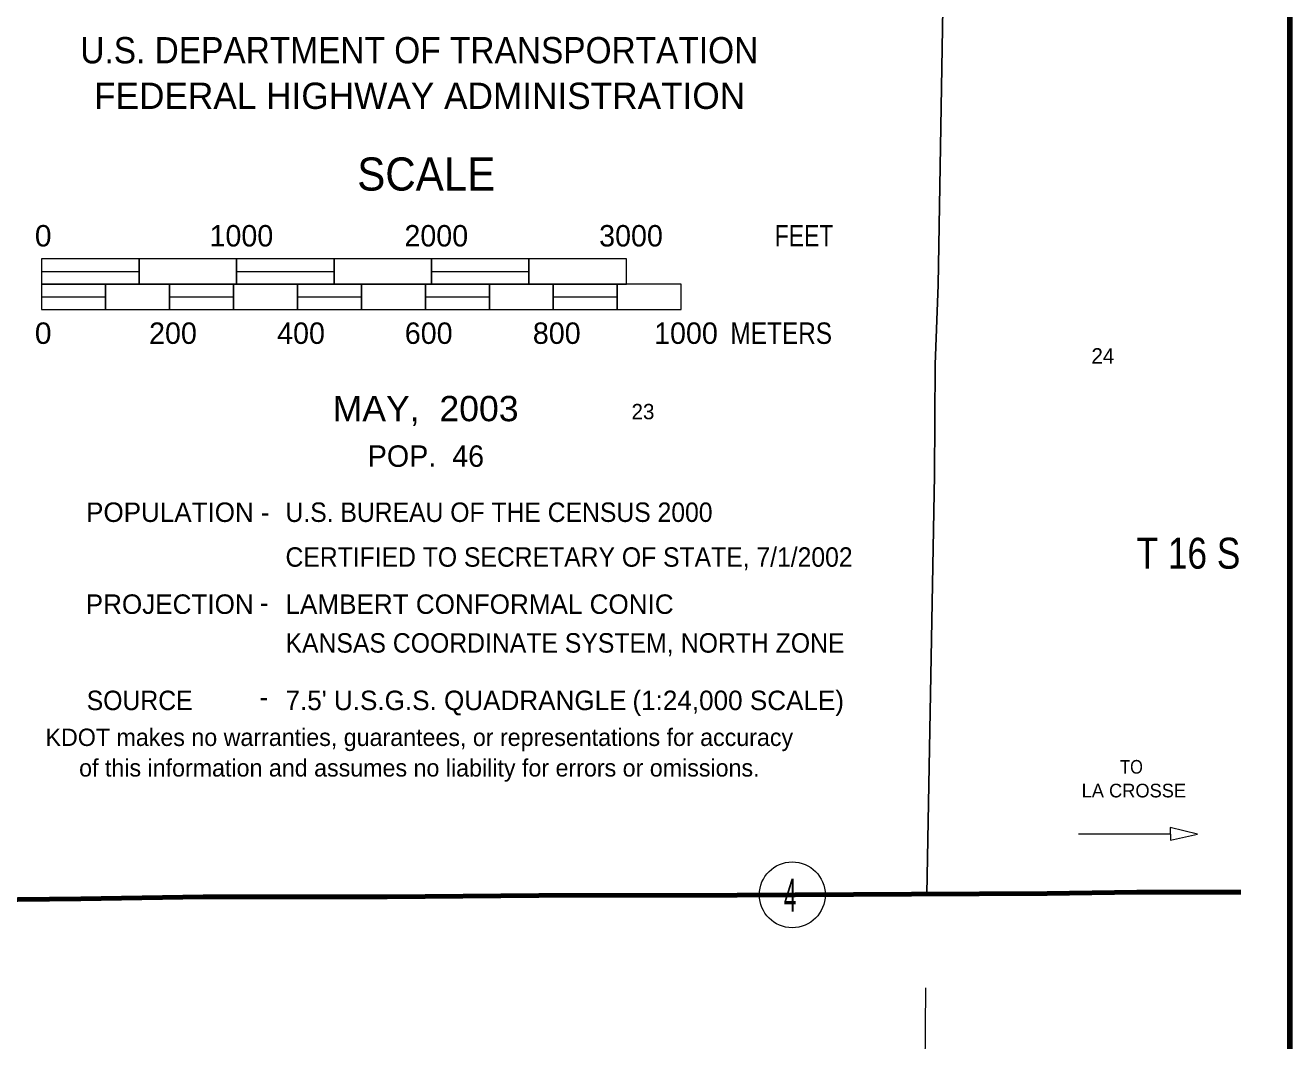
# Model space of a CAD drawing. Extents: x -43.15 to -38.38, y -11.2 to -7.26.
# Drawn here: x -40.492 to -39.264, y -9.233 to -8.245 of the extents above; entities that cross this region are included whole.
import ezdxf
from ezdxf.enums import TextEntityAlignment as Align

# ---------------------------------------------------------------- set-up
doc = ezdxf.new("R2010")
doc.units = 0
doc.header["$LTSCALE"] = 0.0068
doc.linetypes.add('MEDIUM_DASHED', pattern=[4.5, 3, -1.5])
for name, color, linetype, lineweight in [('12', 7, 'Continuous', 80), ('14', 7, 'Continuous', 25), ('15', 7, 'MEDIUM_DASHED', 13), ('19', 7, 'Continuous', 13), ('35', 7, 'Continuous', 13), ('48', 7, 'Continuous', 106), ('51', 7, 'Continuous', 13)]:
    doc.layers.add(name, color=color, linetype=linetype, lineweight=lineweight)
doc.layers.add('45', color=7, linetype='Continuous')
doc.layers.add('46', color=7, linetype='Continuous')

msp = doc.modelspace()

# ---------------------------------------------------------------- linework, layer by layer
at = {"layer": '12'}
msp.add_lwpolyline([(-40.62197, -9.096591), (-40.438258, -9.094508), (-40.319318, -9.092614), (-40.14072, -9.092614), (-39.993371, -9.091477), (-39.800379, -9.091098), (-39.63125, -9.090152), (-39.499432, -9.089394), (-39.412121, -9.088258), (-39.310985, -9.088258)], dxfattribs=at)
at = {"layer": '14'}
msp.add_lwpolyline([(-39.598485, -8.094508), (-39.605303, -8.497727), (-39.608144, -8.575189), (-39.608712, -8.682765), (-39.616288, -9.089962)], dxfattribs=at)
at = {"layer": '15'}
msp.add_line((-39.626136, -10.08125), (-39.616288, -9.089962), dxfattribs=at)
at = {"layer": '19'}
msp.add_circle((-39.746963, -9.090714), 0.031987, dxfattribs=at)
at = {"layer": '35'}
msp.add_line((-39.379735, -9.031629), (-39.468939, -9.031629), dxfattribs=at)
msp.add_lwpolyline([(-39.379545, -9.037689), (-39.35322, -9.031629), (-39.379735, -9.025379)], close=True, dxfattribs=at)
at = {"layer": '48'}
msp.add_lwpolyline([(-43.146212, -11.147348), (-43.146212, -7.264773), (-39.263636, -7.264773), (-39.263636, -11.147348)], close=True, dxfattribs=at)
at = {"layer": '51'}
for p, q in [((-40.476326, -8.484848), (-40.381629, -8.484848)), ((-40.286932, -8.484848), (-40.192235, -8.484848)), ((-40.097538, -8.484848), (-40.002841, -8.484848)), ((-40.476326, -8.50947), (-40.414205, -8.50947)), ((-40.352083, -8.50947), (-40.289773, -8.50947)), ((-40.227652, -8.50947), (-40.16553, -8.50947)), ((-40.103409, -8.50947), (-40.041288, -8.50947)), ((-39.979167, -8.50947), (-39.917045, -8.50947))]:
    msp.add_line(p, q, dxfattribs=at)
for points in [[(-40.476326, -8.497159), (-40.381629, -8.497159), (-40.381629, -8.472538), (-40.476326, -8.472538)], [(-40.381629, -8.497159), (-40.286932, -8.497159), (-40.286932, -8.472538), (-40.381629, -8.472538)], [(-40.286932, -8.497159), (-40.192235, -8.497159), (-40.192235, -8.472538), (-40.286932, -8.472538)], [(-40.192235, -8.497159), (-40.097538, -8.497159), (-40.097538, -8.472538), (-40.192235, -8.472538)], [(-40.097538, -8.497159), (-40.002841, -8.497159), (-40.002841, -8.472538), (-40.097538, -8.472538)], [(-40.002841, -8.497159), (-39.908144, -8.497159), (-39.908144, -8.472538), (-40.002841, -8.472538)], [(-40.476326, -8.52178), (-40.414205, -8.52178), (-40.414205, -8.497159), (-40.476326, -8.497159)], [(-40.414205, -8.52178), (-40.352083, -8.52178), (-40.352083, -8.497159), (-40.414205, -8.497159)], [(-40.352083, -8.52178), (-40.289773, -8.52178), (-40.289773, -8.497159), (-40.352083, -8.497159)], [(-40.289773, -8.52178), (-40.227652, -8.52178), (-40.227652, -8.497159), (-40.289773, -8.497159)], [(-40.227652, -8.52178), (-40.16553, -8.52178), (-40.16553, -8.497159), (-40.227652, -8.497159)], [(-40.16553, -8.52178), (-40.103409, -8.52178), (-40.103409, -8.497159), (-40.16553, -8.497159)], [(-40.103409, -8.52178), (-40.041288, -8.52178), (-40.041288, -8.497159), (-40.103409, -8.497159)], [(-40.041288, -8.52178), (-39.979167, -8.52178), (-39.979167, -8.497159), (-40.041288, -8.497159)], [(-39.979167, -8.52178), (-39.917045, -8.52178), (-39.917045, -8.497159), (-39.979167, -8.497159)], [(-39.917045, -8.52178), (-39.854924, -8.52178), (-39.854924, -8.497159), (-39.917045, -8.497159)]]:
    msp.add_lwpolyline(points, close=True, dxfattribs=at)

# ---------------------------------------------------------------- texts
at = {"layer": '19', "width": 0.5}
msp.add_text('4', height=0.0322, dxfattribs=at).set_placement((-39.749053, -9.107197), align=Align.CENTER)
at = {"layer": '35', "width": 0.9}
msp.add_text('TO ', height=0.01326, dxfattribs=at).set_placement((-39.415152, -8.972917), align=Align.CENTER)
at = {"layer": '35'}
msp.add_text('LA CROSSE', height=0.01326, dxfattribs=at).set_placement((-39.415057, -8.996023), align=Align.CENTER)
at = {"layer": '45'}
for s, p in [('24', (-39.44517, -8.574242)), ('23', (-39.892045, -8.628409))]:
    msp.add_text(s, height=0.01496, dxfattribs=at).set_placement(p, align=Align.CENTER)
at = {"layer": '46', "width": 0.85}
msp.add_text('T 16 S', height=0.03011, dxfattribs=at).set_placement((-39.362027, -8.773674), align=Align.CENTER)
at = {"layer": '51', "width": 0.95}
msp.add_text('U.S. DEPARTMENT OF TRANSPORTATION', height=0.02557, dxfattribs=at).set_placement((-40.109375, -8.282386), align=Align.CENTER)
at = {"layer": '51'}
for s, height, p in [('FEDERAL HIGHWAY ADMINISTRATION', 0.02557, (-40.109091, -8.326705)), ('KDOT makes no warranties, guarantees, or representations for accuracy', 0.01688, (-40.109375, -8.946023)), ('of this information and assumes no liability for errors or omissions.', 0.01688, (-40.109375, -8.975758))]:
    msp.add_text(s, height=height, dxfattribs=at).set_placement(p, align=Align.CENTER)
for s, height, width, p in [('SCALE', 0.0322, 0.95, (-40.169697, -8.406061)), ('0', 0.02083, 1.05, (-40.482955, -8.460417)), ('FEET', 0.02083, 0.8, (-39.764015, -8.460417)), ('0', 0.02083, 1.05, (-40.482955, -8.555114)), ('METERS', 0.02083, 0.85, (-39.807008, -8.555114)), ('MAY,  2003', 0.02462, 1.05, (-40.193561, -8.630303)), ('U.S. BUREAU OF THE CENSUS 2000', 0.0189, 0.95, (-40.239394, -8.72822)), ('CERTIFIED TO SECRETARY OF STATE, 7/1/2002', 0.0189, 0.95, (-40.239394, -8.77178)), ('KANSAS COORDINATE SYSTEM,', 0.01894, 0.95, (-40.239394, -8.855303)), ('NORTH ZONE', 0.01894, 0.95, (-39.855303, -8.855303)), ('SOURCE ', 0.01894, 0.95, (-40.432576, -8.911174))]:
    msp.add_text(s, height=height, dxfattribs=dict(at, width=width)).set_placement(p)
for s, height, p in [('1000', 0.02083, (-40.313258, -8.460417)), ('2000', 0.02083, (-40.123864, -8.460417)), ('3000', 0.02083, (-39.934659, -8.460417)), ('200', 0.02083, (-40.37197, -8.555114)), ('400', 0.02083, (-40.247538, -8.555114)), ('600', 0.02083, (-40.123485, -8.555114)), ('800', 0.02083, (-39.999053, -8.555114)), ('1000', 0.02083, (-39.88125, -8.555114)), ('POP.  46', 0.02083, (-40.15947, -8.674621)), ('POPULATION -', 0.0189, (-40.433144, -8.72822)), ('PROJECTION ', 0.01894, (-40.433523, -8.817614)), ('-', 0.01894, (-40.264394, -8.816098)), ('LAMBERT CONFORMAL CONIC', 0.01894, (-40.239394, -8.817614)), ("7.5' U.S.G.S. QUADRANGLE", 0.01894, (-40.239394, -8.911174)), ('(1:24,000 SCALE)', 0.01894, (-39.902273, -8.911174)), ('-', 0.01894, (-40.264773, -8.907765))]:
    msp.add_text(s, height=height, dxfattribs=at).set_placement(p)

doc.saveas('drawing.dxf')
